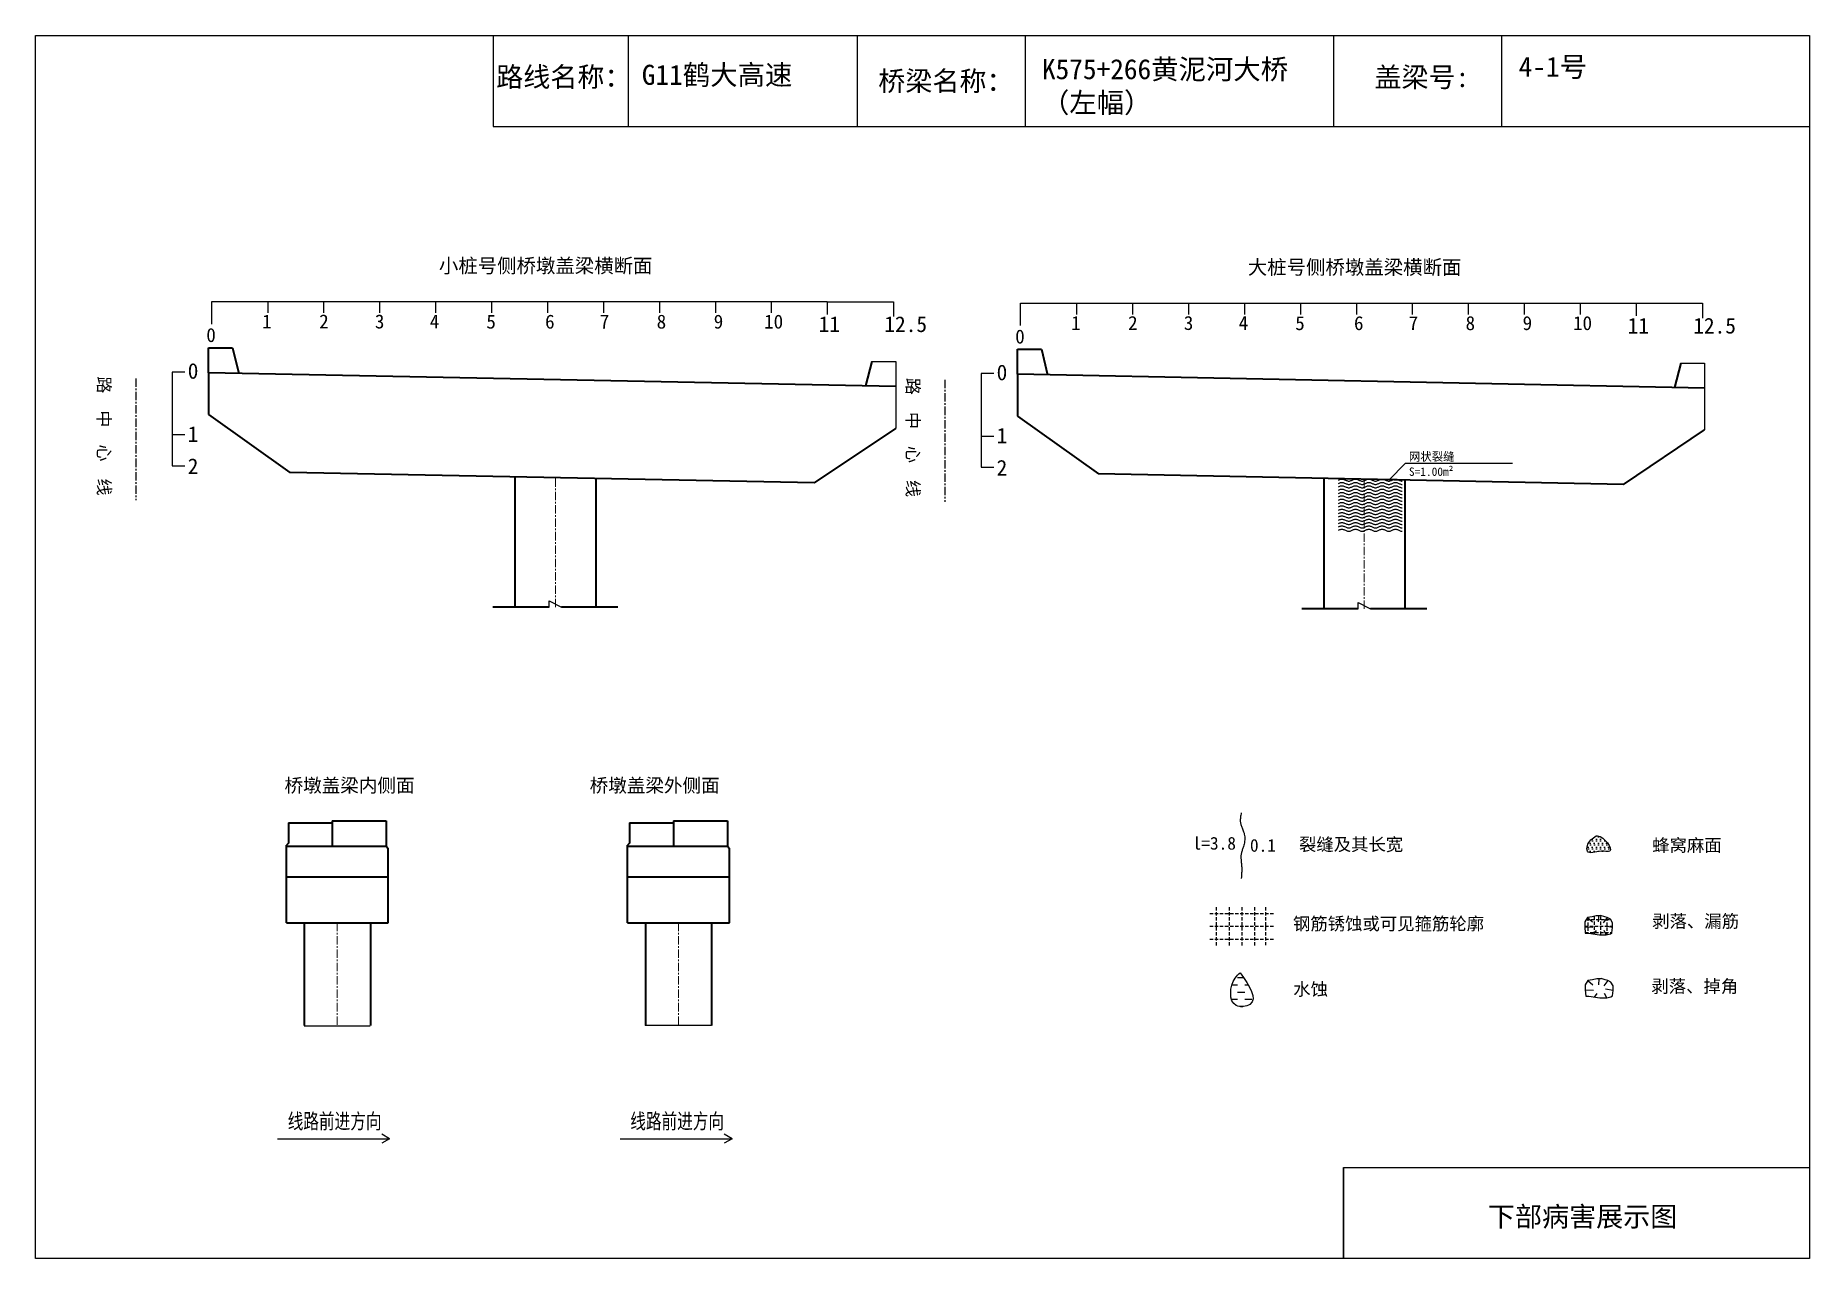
# Model space of a CAD drawing. Header units: millimetres. Extents: x 0 to 530, y 0 to 366.
import ezdxf
from ezdxf.enums import TextEntityAlignment as Align

# ---------------------------------------------------------------- set-up
doc = ezdxf.new("R2010")
doc.units = ezdxf.units.MM
for name, pattern in [('CENTER', [2, 1.25, -0.25, 0.25, -0.25]), ('DASHED', [0.75, 0.5, -0.25]), ('EBG_CENTER', [1.1, 0.8, -0.15, 0, -0.15])]:
    doc.linetypes.add(name, pattern=pattern)
doc.layers.add('Center', color=3, linetype='EBG_CENTER', lineweight=18)
doc.layers.add('中粗实线', color=4, linetype='Continuous', lineweight=35)
for name, color, linetype in [('加固措施', 7, 'Continuous'), ('图层1', 7, 'Continuous'), ('文字', 1, 'Continuous'), ('病害', 5, 'Continuous')]:
    doc.layers.add(name, color=color, linetype=linetype)
doc.styles.add('HAN', font='', dxfattribs={"width": 0.75})
doc.styles.get("Standard").update_dxf_attribs({"font": 'simsun.ttc', "height": 4.25})
doc.styles.add('汉字', font='')
doc.styles.get('HAN').set_extended_font_data('SimSun')
doc.styles.get('汉字').set_extended_font_data('SimSun')

# ---------------------------------------------------------------- blocks, each defined once
blk = doc.blocks.new('88888')
for p, q in [((1245.415, -3599.279), (1245.261, -3599.19)), ((1243.215, -3599.279), (1245.415, -3599.279)), ((1245.415, -3599.279), (1245.261, -3599.367))]:
    blk.add_line(p, q)
at = {"layer": '文字', "color": 0, "style": 'HAN', "width": 0.75}
blk.add_text('线路前进方向', height=0.3, dxfattribs=at).set_placement((1244.335, -3599.082), align=Align.CENTER)
blk = doc.blocks.new('adfsd')
at = {"lineweight": -2, "ltscale": 0.5}
for p, q in [((1140.897, -3083.694), (1140.936, -3083.729)), ((1140.983, -3083.682), (1140.981, -3083.729)), ((1141.053, -3083.694), (1141.022, -3083.735)), ((1140.876, -3083.768), (1140.94, -3083.769)), ((1140.948, -3083.824), (1140.969, -3083.796)), ((1141.045, -3083.83), (1141.028, -3083.796)), ((1141.094, -3083.772), (1141.036, -3083.763))]:
    blk.add_line(p, q, dxfattribs=at)
blk.add_lwpolyline([(1141, -3083.682), (1140.967, -3083.682), (1140.934, -3083.69), (1140.897, -3083.694), (1140.876, -3083.727), (1140.876, -3083.768), (1140.88, -3083.818), (1140.905, -3083.818), (1140.991, -3083.83), (1141.045, -3083.83), (1141.078, -3083.822), (1141.09, -3083.814), (1141.094, -3083.772), (1141.094, -3083.735), (1141.078, -3083.707), (1141.053, -3083.694), (1141.033, -3083.69), (1141, -3083.678)], dxfattribs=at)

msp = doc.modelspace()

# ---------------------------------------------------------------- hatches: boundary and pattern name
at = {"layer": '加固措施', "lineweight": -2}
h = msp.add_hatch(dxfattribs=at)
h.set_pattern_fill('DOTS', scale=0.761211)
h.set_pattern_definition([(0, (-4133.865, -228.021), (0.60421105, 1.2084221), [0, -1.2084221])])
edge = h.paths.add_edge_path()
edge.add_spline(control_points=[(466.5, 126.36), (465.37, 125.58), (463.76, 124.47), (463.58, 120.38), (467.38, 122.26), (472.55, 120.79), (468.71, 126.45), (466.63, 126.36), (466.5, 126.36)], knot_values=[0, 0, 0, 0, 5.205471, 7.397577, 12.944796, 16.169923, 23.88441, 24.400432, 24.400432, 24.400432, 24.400432], degree=3, periodic=0)
h = msp.add_hatch(dxfattribs=at)
h.set_pattern_fill('DASH', color=256, scale=0.68509)
h.set_pattern_definition([(0, (-3780.0898, -192.23), (2.1751598, 2.1751598), [2.1751598, -2.1751598])])
edge = h.paths.add_edge_path()
edge.add_spline(control_points=[(360.1, 85.42), (359.56, 84.94), (357.02, 82.69), (356.34, 74.5), (366.54, 75.95), (362.77, 81.5), (360.1, 85.42)], knot_values=[0, 0, 0, 0, 3.237042, 15.187225, 21.182779, 35.601669, 35.601669, 35.601669, 35.601669], degree=3, periodic=0)
at = {"layer": '病害', "lineweight": -2}
h = msp.add_hatch(dxfattribs=at)
h.set_pattern_fill('DOTS', color=4, scale=0.761211, style=0)
h.set_pattern_definition([(0, (-7292.149, -678.2086), (0.60421105, 1.2084221), [0, -1.2084221])])
edge = h.paths.add_edge_path()
edge.add_spline(control_points=[(466.5, 126.36), (465.37, 125.58), (463.76, 124.47), (463.58, 120.38), (467.38, 122.26), (472.55, 120.79), (468.71, 126.45), (466.63, 126.36), (466.5, 126.36)], knot_values=[0, 0, 0, 0, 1.041094, 1.479515, 2.588959, 3.233985, 4.776882, 4.880086, 4.880086, 4.880086, 4.880086], degree=3, periodic=0)

# ---------------------------------------------------------------- linework, layer by layer
at = {"color": 0, "linetype": 'ByBlock'}
for p, q in [((0, 365.59), (530.24, 365.59)), ((0, 0), (0, 365.59)), ((136.78, 365.59), (136.78, 338.41)), ((245.6, 365.59), (245.6, 338.41)), ((387.92, 365.59), (387.92, 338.41)), ((438.18, 365.53), (438.18, 338.35)), ((530.24, 365.59), (530.24, 0)), ((136.78, 338.41), (530.24, 338.41)), ((390.91, 0), (390.91, 27.18)), ((390.91, 27.18), (530.24, 27.18)), ((530.24, 0), (0, 0))]:
    msp.add_line(p, q, dxfattribs=at)
at = {"color": 0}
for p, q in [((52.68, 279.33), (52.68, 286.02)), ((52.68, 286.02), (69.4, 286.02)), ((69.4, 286.02), (69.4, 282.68)), ((69.4, 286.02), (86.13, 286.02)), ((86.13, 286.02), (102.85, 286.02)), ((86.13, 286.02), (86.13, 282.68)), ((102.85, 286.02), (119.58, 286.02)), ((102.85, 286.02), (102.85, 282.68)), ((119.58, 286.02), (136.3, 286.02)), ((119.58, 286.02), (119.58, 282.68)), ((136.3, 286.02), (153.03, 286.02)), ((136.3, 286.02), (136.3, 282.68)), ((153.03, 286.02), (169.75, 286.02)), ((153.03, 286.02), (153.03, 282.68)), ((169.75, 286.02), (186.48, 286.02)), ((169.75, 286.02), (169.75, 282.68)), ((186.48, 286.02), (203.2, 286.02)), ((186.48, 286.02), (186.48, 282.68)), ((186.48, 286.02), (199.86, 286.02)), ((203.2, 286.02), (219.93, 286.02)), ((203.2, 286.02), (203.2, 282.68)), ((203.2, 286.02), (206.55, 286.02)), ((219.93, 286.02), (236.65, 286.02)), ((219.93, 286.02), (219.93, 282.68)), ((236.66, 285.98), (236.66, 282.23)), ((294.45, 278.88), (294.45, 285.57)), ((294.45, 285.57), (311.17, 285.57)), ((311.17, 285.57), (311.17, 282.23)), ((311.17, 285.57), (327.9, 285.57)), ((327.9, 285.57), (344.62, 285.57)), ((327.9, 285.57), (327.9, 282.23)), ((344.62, 285.57), (361.35, 285.57)), ((344.62, 285.57), (344.62, 282.23)), ((361.35, 285.57), (378.07, 285.57)), ((361.35, 285.57), (361.35, 282.23)), ((378.07, 285.57), (394.8, 285.57)), ((378.07, 285.57), (378.07, 282.23)), ((394.8, 285.57), (411.52, 285.57)), ((394.8, 285.57), (394.8, 282.23)), ((411.52, 285.57), (428.25, 285.57)), ((411.52, 285.57), (411.52, 282.23)), ((428.25, 285.57), (444.97, 285.57)), ((428.25, 285.57), (428.25, 282.23)), ((428.25, 285.57), (441.63, 285.57)), ((444.97, 285.57), (461.7, 285.57)), ((444.97, 285.57), (444.97, 282.23)), ((444.97, 285.57), (448.32, 285.57)), ((461.7, 285.57), (478.42, 285.57)), ((461.7, 285.57), (461.7, 282.23)), ((478.43, 285.53), (478.43, 281.78)), ((44.63, 264.98), (40.9, 264.98)), ((40.9, 264.98), (40.9, 236.97)), ((286.4, 264.53), (282.67, 264.53)), ((282.67, 264.53), (282.67, 236.52)), ((40.9, 246.31), (44.63, 246.31)), ((282.67, 245.86), (286.4, 245.86)), ((40.9, 236.97), (44.63, 236.97)), ((282.67, 236.52), (286.4, 236.52)), ((153.53, 194.68), (153.53, 196.55)), ((395.3, 194.23), (395.3, 196.1))]:
    msp.add_line(p, q, dxfattribs=at)
at = {"linetype": 'ByBlock'}
for p, q in [((236.66, 285.98), (256.44, 285.98)), ((256.44, 285.98), (256.44, 281.57)), ((478.43, 285.53), (498.21, 285.53)), ((498.21, 285.53), (498.21, 281.12)), ((249.97, 268.12), (257.12, 268.12)), ((257.12, 268.12), (257.12, 260.65)), ((491.74, 267.67), (498.89, 267.67)), ((498.89, 267.67), (498.89, 260.2)), ((257.12, 260.65), (257.12, 248.14)), ((498.89, 260.2), (498.89, 247.69)), ((153.53, 196.55), (157.26, 194.68)), ((395.3, 196.1), (399.03, 194.23))]:
    msp.add_line(p, q, dxfattribs=at)
at = {"color": 1, "linetype": 'CENTER', "ltscale": 2}
for p, q in [((29.99, 263.09), (29.99, 226.65)), ((271.76, 262.64), (271.76, 226.2))]:
    msp.add_line(p, q, dxfattribs=at)
at = {"color": 1, "linetype": 'DASHED', "ltscale": 2}
for p, q in [((351.03, 103.12), (370.06, 103.12)), ((352.93, 105.02), (352.93, 93.6)), ((356.74, 105.02), (356.74, 93.6)), ((360.55, 105.02), (360.55, 93.6)), ((364.35, 105.02), (364.35, 93.6)), ((367.61, 105.05), (367.61, 93.63)), ((463.45, 101.3), (470.83, 101.3)), ((463.98, 101.94), (463.98, 97.23)), ((465.89, 102.25), (465.89, 96.99)), ((467.79, 102.25), (467.79, 96.76)), ((469.69, 101.95), (469.69, 96.82)), ((351.03, 99.31), (370.06, 99.31)), ((351.03, 95.5), (370.06, 95.5)), ((463.06, 99.39), (471.36, 99.39)), ((463.2, 97.49), (471.21, 97.49))]:
    msp.add_line(p, q, dxfattribs=at)
for p, q in [((80.29, 69.58), (100.06, 69.58)), ((182.26, 69.76), (202.03, 69.76))]:
    msp.add_line(p, q)
at = {"color": 0, "linetype": 'ByBlock'}
msp.add_lwpolyline([(0, 365.59), (530.24, 365.59), (530.24, 0), (0, 0)], close=True, dxfattribs=at)
at = {"color": 7}
for points in [[(404.5, 232.7), (409.5, 237.7), (441.5, 237.7)], [(389.5, 232.7), (389.7, 232.79), (389.9, 232.88), (390.1, 232.94), (390.3, 232.99), (390.5, 233), (390.7, 232.99), (390.9, 232.94), (391.1, 232.88), (391.3, 232.79), (391.5, 232.7), (391.7, 232.61), (391.9, 232.52), (392.1, 232.46), (392.3, 232.41), (392.5, 232.4), (392.7, 232.41), (392.9, 232.46), (393.1, 232.52), (393.3, 232.61), (393.5, 232.7), (393.7, 232.79), (393.9, 232.88), (394.1, 232.94), (394.3, 232.99), (394.5, 233), (394.7, 232.99), (394.9, 232.94), (395.1, 232.88), (395.3, 232.79), (395.5, 232.7), (395.7, 232.61), (395.9, 232.52), (396.1, 232.46), (396.3, 232.41), (396.5, 232.4), (396.7, 232.41), (396.9, 232.46), (397.1, 232.52), (397.3, 232.61), (397.5, 232.7), (397.7, 232.79), (397.9, 232.88), (398.1, 232.94), (398.3, 232.99), (398.5, 233), (398.7, 232.99), (398.9, 232.94), (399.1, 232.88), (399.3, 232.79), (399.5, 232.7), (399.7, 232.61), (399.9, 232.52), (400.1, 232.46), (400.3, 232.41), (400.5, 232.4), (400.7, 232.41), (400.9, 232.46), (401.1, 232.52), (401.3, 232.61), (401.5, 232.7), (401.7, 232.79), (401.9, 232.88), (402.1, 232.94), (402.3, 232.99), (402.5, 233), (402.7, 232.99), (402.9, 232.94), (403.1, 232.88), (403.3, 232.79), (403.5, 232.7), (403.7, 232.61), (403.9, 232.52), (404.1, 232.46), (404.3, 232.41), (404.5, 232.4), (404.7, 232.41), (404.9, 232.46), (405.1, 232.52), (405.3, 232.61), (405.5, 232.7), (405.7, 232.79), (405.9, 232.88), (406.1, 232.94), (406.3, 232.99), (406.5, 233), (406.7, 232.99), (406.9, 232.94), (407.1, 232.88), (407.3, 232.79), (407.5, 232.7), (407.7, 232.61), (407.9, 232.52), (408.1, 232.46), (408.3, 232.41), (408.5, 232.4)], [(389.5, 231.7), (389.7, 231.79), (389.9, 231.88), (390.1, 231.94), (390.3, 231.99), (390.5, 232), (390.7, 231.99), (390.9, 231.94), (391.1, 231.88), (391.3, 231.79), (391.5, 231.7), (391.7, 231.61), (391.9, 231.52), (392.1, 231.46), (392.3, 231.41), (392.5, 231.4), (392.7, 231.41), (392.9, 231.46), (393.1, 231.52), (393.3, 231.61), (393.5, 231.7), (393.7, 231.79), (393.9, 231.88), (394.1, 231.94), (394.3, 231.99), (394.5, 232), (394.7, 231.99), (394.9, 231.94), (395.1, 231.88), (395.3, 231.79), (395.5, 231.7), (395.7, 231.61), (395.9, 231.52), (396.1, 231.46), (396.3, 231.41), (396.5, 231.4), (396.7, 231.41), (396.9, 231.46), (397.1, 231.52), (397.3, 231.61), (397.5, 231.7), (397.7, 231.79), (397.9, 231.88), (398.1, 231.94), (398.3, 231.99), (398.5, 232), (398.7, 231.99), (398.9, 231.94), (399.1, 231.88), (399.3, 231.79), (399.5, 231.7), (399.7, 231.61), (399.9, 231.52), (400.1, 231.46), (400.3, 231.41), (400.5, 231.4), (400.7, 231.41), (400.9, 231.46), (401.1, 231.52), (401.3, 231.61), (401.5, 231.7), (401.7, 231.79), (401.9, 231.88), (402.1, 231.94), (402.3, 231.99), (402.5, 232), (402.7, 231.99), (402.9, 231.94), (403.1, 231.88), (403.3, 231.79), (403.5, 231.7), (403.7, 231.61), (403.9, 231.52), (404.1, 231.46), (404.3, 231.41), (404.5, 231.4), (404.7, 231.41), (404.9, 231.46), (405.1, 231.52), (405.3, 231.61), (405.5, 231.7), (405.7, 231.79), (405.9, 231.88), (406.1, 231.94), (406.3, 231.99), (406.5, 232), (406.7, 231.99), (406.9, 231.94), (407.1, 231.88), (407.3, 231.79), (407.5, 231.7), (407.7, 231.61), (407.9, 231.52), (408.1, 231.46), (408.3, 231.41), (408.5, 231.4)], [(389.5, 230.7), (389.7, 230.79), (389.9, 230.88), (390.1, 230.94), (390.3, 230.99), (390.5, 231), (390.7, 230.99), (390.9, 230.94), (391.1, 230.88), (391.3, 230.79), (391.5, 230.7), (391.7, 230.61), (391.9, 230.52), (392.1, 230.46), (392.3, 230.41), (392.5, 230.4), (392.7, 230.41), (392.9, 230.46), (393.1, 230.52), (393.3, 230.61), (393.5, 230.7), (393.7, 230.79), (393.9, 230.88), (394.1, 230.94), (394.3, 230.99), (394.5, 231), (394.7, 230.99), (394.9, 230.94), (395.1, 230.88), (395.3, 230.79), (395.5, 230.7), (395.7, 230.61), (395.9, 230.52), (396.1, 230.46), (396.3, 230.41), (396.5, 230.4), (396.7, 230.41), (396.9, 230.46), (397.1, 230.52), (397.3, 230.61), (397.5, 230.7), (397.7, 230.79), (397.9, 230.88), (398.1, 230.94), (398.3, 230.99), (398.5, 231), (398.7, 230.99), (398.9, 230.94), (399.1, 230.88), (399.3, 230.79), (399.5, 230.7), (399.7, 230.61), (399.9, 230.52), (400.1, 230.46), (400.3, 230.41), (400.5, 230.4), (400.7, 230.41), (400.9, 230.46), (401.1, 230.52), (401.3, 230.61), (401.5, 230.7), (401.7, 230.79), (401.9, 230.88), (402.1, 230.94), (402.3, 230.99), (402.5, 231), (402.7, 230.99), (402.9, 230.94), (403.1, 230.88), (403.3, 230.79), (403.5, 230.7), (403.7, 230.61), (403.9, 230.52), (404.1, 230.46), (404.3, 230.41), (404.5, 230.4), (404.7, 230.41), (404.9, 230.46), (405.1, 230.52), (405.3, 230.61), (405.5, 230.7), (405.7, 230.79), (405.9, 230.88), (406.1, 230.94), (406.3, 230.99), (406.5, 231), (406.7, 230.99), (406.9, 230.94), (407.1, 230.88), (407.3, 230.79), (407.5, 230.7), (407.7, 230.61), (407.9, 230.52), (408.1, 230.46), (408.3, 230.41), (408.5, 230.4)], [(389.5, 229.7), (389.7, 229.79), (389.9, 229.88), (390.1, 229.94), (390.3, 229.99), (390.5, 230), (390.7, 229.99), (390.9, 229.94), (391.1, 229.88), (391.3, 229.79), (391.5, 229.7), (391.7, 229.61), (391.9, 229.52), (392.1, 229.46), (392.3, 229.41), (392.5, 229.4), (392.7, 229.41), (392.9, 229.46), (393.1, 229.52), (393.3, 229.61), (393.5, 229.7), (393.7, 229.79), (393.9, 229.88), (394.1, 229.94), (394.3, 229.99), (394.5, 230), (394.7, 229.99), (394.9, 229.94), (395.1, 229.88), (395.3, 229.79), (395.5, 229.7), (395.7, 229.61), (395.9, 229.52), (396.1, 229.46), (396.3, 229.41), (396.5, 229.4), (396.7, 229.41), (396.9, 229.46), (397.1, 229.52), (397.3, 229.61), (397.5, 229.7), (397.7, 229.79), (397.9, 229.88), (398.1, 229.94), (398.3, 229.99), (398.5, 230), (398.7, 229.99), (398.9, 229.94), (399.1, 229.88), (399.3, 229.79), (399.5, 229.7), (399.7, 229.61), (399.9, 229.52), (400.1, 229.46), (400.3, 229.41), (400.5, 229.4), (400.7, 229.41), (400.9, 229.46), (401.1, 229.52), (401.3, 229.61), (401.5, 229.7), (401.7, 229.79), (401.9, 229.88), (402.1, 229.94), (402.3, 229.99), (402.5, 230), (402.7, 229.99), (402.9, 229.94), (403.1, 229.88), (403.3, 229.79), (403.5, 229.7), (403.7, 229.61), (403.9, 229.52), (404.1, 229.46), (404.3, 229.41), (404.5, 229.4), (404.7, 229.41), (404.9, 229.46), (405.1, 229.52), (405.3, 229.61), (405.5, 229.7), (405.7, 229.79), (405.9, 229.88), (406.1, 229.94), (406.3, 229.99), (406.5, 230), (406.7, 229.99), (406.9, 229.94), (407.1, 229.88), (407.3, 229.79), (407.5, 229.7), (407.7, 229.61), (407.9, 229.52), (408.1, 229.46), (408.3, 229.41), (408.5, 229.4)], [(389.5, 228.7), (389.7, 228.79), (389.9, 228.88), (390.1, 228.94), (390.3, 228.99), (390.5, 229), (390.7, 228.99), (390.9, 228.94), (391.1, 228.88), (391.3, 228.79), (391.5, 228.7), (391.7, 228.61), (391.9, 228.52), (392.1, 228.46), (392.3, 228.41), (392.5, 228.4), (392.7, 228.41), (392.9, 228.46), (393.1, 228.52), (393.3, 228.61), (393.5, 228.7), (393.7, 228.79), (393.9, 228.88), (394.1, 228.94), (394.3, 228.99), (394.5, 229), (394.7, 228.99), (394.9, 228.94), (395.1, 228.88), (395.3, 228.79), (395.5, 228.7), (395.7, 228.61), (395.9, 228.52), (396.1, 228.46), (396.3, 228.41), (396.5, 228.4), (396.7, 228.41), (396.9, 228.46), (397.1, 228.52), (397.3, 228.61), (397.5, 228.7), (397.7, 228.79), (397.9, 228.88), (398.1, 228.94), (398.3, 228.99), (398.5, 229), (398.7, 228.99), (398.9, 228.94), (399.1, 228.88), (399.3, 228.79), (399.5, 228.7), (399.7, 228.61), (399.9, 228.52), (400.1, 228.46), (400.3, 228.41), (400.5, 228.4), (400.7, 228.41), (400.9, 228.46), (401.1, 228.52), (401.3, 228.61), (401.5, 228.7), (401.7, 228.79), (401.9, 228.88), (402.1, 228.94), (402.3, 228.99), (402.5, 229), (402.7, 228.99), (402.9, 228.94), (403.1, 228.88), (403.3, 228.79), (403.5, 228.7), (403.7, 228.61), (403.9, 228.52), (404.1, 228.46), (404.3, 228.41), (404.5, 228.4), (404.7, 228.41), (404.9, 228.46), (405.1, 228.52), (405.3, 228.61), (405.5, 228.7), (405.7, 228.79), (405.9, 228.88), (406.1, 228.94), (406.3, 228.99), (406.5, 229), (406.7, 228.99), (406.9, 228.94), (407.1, 228.88), (407.3, 228.79), (407.5, 228.7), (407.7, 228.61), (407.9, 228.52), (408.1, 228.46), (408.3, 228.41), (408.5, 228.4)], [(389.5, 227.7), (389.7, 227.79), (389.9, 227.88), (390.1, 227.94), (390.3, 227.99), (390.5, 228), (390.7, 227.99), (390.9, 227.94), (391.1, 227.88), (391.3, 227.79), (391.5, 227.7), (391.7, 227.61), (391.9, 227.52), (392.1, 227.46), (392.3, 227.41), (392.5, 227.4), (392.7, 227.41), (392.9, 227.46), (393.1, 227.52), (393.3, 227.61), (393.5, 227.7), (393.7, 227.79), (393.9, 227.88), (394.1, 227.94), (394.3, 227.99), (394.5, 228), (394.7, 227.99), (394.9, 227.94), (395.1, 227.88), (395.3, 227.79), (395.5, 227.7), (395.7, 227.61), (395.9, 227.52), (396.1, 227.46), (396.3, 227.41), (396.5, 227.4), (396.7, 227.41), (396.9, 227.46), (397.1, 227.52), (397.3, 227.61), (397.5, 227.7), (397.7, 227.79), (397.9, 227.88), (398.1, 227.94), (398.3, 227.99), (398.5, 228), (398.7, 227.99), (398.9, 227.94), (399.1, 227.88), (399.3, 227.79), (399.5, 227.7), (399.7, 227.61), (399.9, 227.52), (400.1, 227.46), (400.3, 227.41), (400.5, 227.4), (400.7, 227.41), (400.9, 227.46), (401.1, 227.52), (401.3, 227.61), (401.5, 227.7), (401.7, 227.79), (401.9, 227.88), (402.1, 227.94), (402.3, 227.99), (402.5, 228), (402.7, 227.99), (402.9, 227.94), (403.1, 227.88), (403.3, 227.79), (403.5, 227.7), (403.7, 227.61), (403.9, 227.52), (404.1, 227.46), (404.3, 227.41), (404.5, 227.4), (404.7, 227.41), (404.9, 227.46), (405.1, 227.52), (405.3, 227.61), (405.5, 227.7), (405.7, 227.79), (405.9, 227.88), (406.1, 227.94), (406.3, 227.99), (406.5, 228), (406.7, 227.99), (406.9, 227.94), (407.1, 227.88), (407.3, 227.79), (407.5, 227.7), (407.7, 227.61), (407.9, 227.52), (408.1, 227.46), (408.3, 227.41), (408.5, 227.4)], [(389.5, 226.7), (389.7, 226.79), (389.9, 226.88), (390.1, 226.94), (390.3, 226.99), (390.5, 227), (390.7, 226.99), (390.9, 226.94), (391.1, 226.88), (391.3, 226.79), (391.5, 226.7), (391.7, 226.61), (391.9, 226.52), (392.1, 226.46), (392.3, 226.41), (392.5, 226.4), (392.7, 226.41), (392.9, 226.46), (393.1, 226.52), (393.3, 226.61), (393.5, 226.7), (393.7, 226.79), (393.9, 226.88), (394.1, 226.94), (394.3, 226.99), (394.5, 227), (394.7, 226.99), (394.9, 226.94), (395.1, 226.88), (395.3, 226.79), (395.5, 226.7), (395.7, 226.61), (395.9, 226.52), (396.1, 226.46), (396.3, 226.41), (396.5, 226.4), (396.7, 226.41), (396.9, 226.46), (397.1, 226.52), (397.3, 226.61), (397.5, 226.7), (397.7, 226.79), (397.9, 226.88), (398.1, 226.94), (398.3, 226.99), (398.5, 227), (398.7, 226.99), (398.9, 226.94), (399.1, 226.88), (399.3, 226.79), (399.5, 226.7), (399.7, 226.61), (399.9, 226.52), (400.1, 226.46), (400.3, 226.41), (400.5, 226.4), (400.7, 226.41), (400.9, 226.46), (401.1, 226.52), (401.3, 226.61), (401.5, 226.7), (401.7, 226.79), (401.9, 226.88), (402.1, 226.94), (402.3, 226.99), (402.5, 227), (402.7, 226.99), (402.9, 226.94), (403.1, 226.88), (403.3, 226.79), (403.5, 226.7), (403.7, 226.61), (403.9, 226.52), (404.1, 226.46), (404.3, 226.41), (404.5, 226.4), (404.7, 226.41), (404.9, 226.46), (405.1, 226.52), (405.3, 226.61), (405.5, 226.7), (405.7, 226.79), (405.9, 226.88), (406.1, 226.94), (406.3, 226.99), (406.5, 227), (406.7, 226.99), (406.9, 226.94), (407.1, 226.88), (407.3, 226.79), (407.5, 226.7), (407.7, 226.61), (407.9, 226.52), (408.1, 226.46), (408.3, 226.41), (408.5, 226.4)], [(389.5, 225.7), (389.7, 225.79), (389.9, 225.88), (390.1, 225.94), (390.3, 225.99), (390.5, 226), (390.7, 225.99), (390.9, 225.94), (391.1, 225.88), (391.3, 225.79), (391.5, 225.7), (391.7, 225.61), (391.9, 225.52), (392.1, 225.46), (392.3, 225.41), (392.5, 225.4), (392.7, 225.41), (392.9, 225.46), (393.1, 225.52), (393.3, 225.61), (393.5, 225.7), (393.7, 225.79), (393.9, 225.88), (394.1, 225.94), (394.3, 225.99), (394.5, 226), (394.7, 225.99), (394.9, 225.94), (395.1, 225.88), (395.3, 225.79), (395.5, 225.7), (395.7, 225.61), (395.9, 225.52), (396.1, 225.46), (396.3, 225.41), (396.5, 225.4), (396.7, 225.41), (396.9, 225.46), (397.1, 225.52), (397.3, 225.61), (397.5, 225.7), (397.7, 225.79), (397.9, 225.88), (398.1, 225.94), (398.3, 225.99), (398.5, 226), (398.7, 225.99), (398.9, 225.94), (399.1, 225.88), (399.3, 225.79), (399.5, 225.7), (399.7, 225.61), (399.9, 225.52), (400.1, 225.46), (400.3, 225.41), (400.5, 225.4), (400.7, 225.41), (400.9, 225.46), (401.1, 225.52), (401.3, 225.61), (401.5, 225.7), (401.7, 225.79), (401.9, 225.88), (402.1, 225.94), (402.3, 225.99), (402.5, 226), (402.7, 225.99), (402.9, 225.94), (403.1, 225.88), (403.3, 225.79), (403.5, 225.7), (403.7, 225.61), (403.9, 225.52), (404.1, 225.46), (404.3, 225.41), (404.5, 225.4), (404.7, 225.41), (404.9, 225.46), (405.1, 225.52), (405.3, 225.61), (405.5, 225.7), (405.7, 225.79), (405.9, 225.88), (406.1, 225.94), (406.3, 225.99), (406.5, 226), (406.7, 225.99), (406.9, 225.94), (407.1, 225.88), (407.3, 225.79), (407.5, 225.7), (407.7, 225.61), (407.9, 225.52), (408.1, 225.46), (408.3, 225.41), (408.5, 225.4)], [(389.5, 224.7), (389.7, 224.79), (389.9, 224.88), (390.1, 224.94), (390.3, 224.99), (390.5, 225), (390.7, 224.99), (390.9, 224.94), (391.1, 224.88), (391.3, 224.79), (391.5, 224.7), (391.7, 224.61), (391.9, 224.52), (392.1, 224.46), (392.3, 224.41), (392.5, 224.4), (392.7, 224.41), (392.9, 224.46), (393.1, 224.52), (393.3, 224.61), (393.5, 224.7), (393.7, 224.79), (393.9, 224.88), (394.1, 224.94), (394.3, 224.99), (394.5, 225), (394.7, 224.99), (394.9, 224.94), (395.1, 224.88), (395.3, 224.79), (395.5, 224.7), (395.7, 224.61), (395.9, 224.52), (396.1, 224.46), (396.3, 224.41), (396.5, 224.4), (396.7, 224.41), (396.9, 224.46), (397.1, 224.52), (397.3, 224.61), (397.5, 224.7), (397.7, 224.79), (397.9, 224.88), (398.1, 224.94), (398.3, 224.99), (398.5, 225), (398.7, 224.99), (398.9, 224.94), (399.1, 224.88), (399.3, 224.79), (399.5, 224.7), (399.7, 224.61), (399.9, 224.52), (400.1, 224.46), (400.3, 224.41), (400.5, 224.4), (400.7, 224.41), (400.9, 224.46), (401.1, 224.52), (401.3, 224.61), (401.5, 224.7), (401.7, 224.79), (401.9, 224.88), (402.1, 224.94), (402.3, 224.99), (402.5, 225), (402.7, 224.99), (402.9, 224.94), (403.1, 224.88), (403.3, 224.79), (403.5, 224.7), (403.7, 224.61), (403.9, 224.52), (404.1, 224.46), (404.3, 224.41), (404.5, 224.4), (404.7, 224.41), (404.9, 224.46), (405.1, 224.52), (405.3, 224.61), (405.5, 224.7), (405.7, 224.79), (405.9, 224.88), (406.1, 224.94), (406.3, 224.99), (406.5, 225), (406.7, 224.99), (406.9, 224.94), (407.1, 224.88), (407.3, 224.79), (407.5, 224.7), (407.7, 224.61), (407.9, 224.52), (408.1, 224.46), (408.3, 224.41), (408.5, 224.4)], [(389.5, 223.7), (389.7, 223.79), (389.9, 223.88), (390.1, 223.94), (390.3, 223.99), (390.5, 224), (390.7, 223.99), (390.9, 223.94), (391.1, 223.88), (391.3, 223.79), (391.5, 223.7), (391.7, 223.61), (391.9, 223.52), (392.1, 223.46), (392.3, 223.41), (392.5, 223.4), (392.7, 223.41), (392.9, 223.46), (393.1, 223.52), (393.3, 223.61), (393.5, 223.7), (393.7, 223.79), (393.9, 223.88), (394.1, 223.94), (394.3, 223.99), (394.5, 224), (394.7, 223.99), (394.9, 223.94), (395.1, 223.88), (395.3, 223.79), (395.5, 223.7), (395.7, 223.61), (395.9, 223.52), (396.1, 223.46), (396.3, 223.41), (396.5, 223.4), (396.7, 223.41), (396.9, 223.46), (397.1, 223.52), (397.3, 223.61), (397.5, 223.7), (397.7, 223.79), (397.9, 223.88), (398.1, 223.94), (398.3, 223.99), (398.5, 224), (398.7, 223.99), (398.9, 223.94), (399.1, 223.88), (399.3, 223.79), (399.5, 223.7), (399.7, 223.61), (399.9, 223.52), (400.1, 223.46), (400.3, 223.41), (400.5, 223.4), (400.7, 223.41), (400.9, 223.46), (401.1, 223.52), (401.3, 223.61), (401.5, 223.7), (401.7, 223.79), (401.9, 223.88), (402.1, 223.94), (402.3, 223.99), (402.5, 224), (402.7, 223.99), (402.9, 223.94), (403.1, 223.88), (403.3, 223.79), (403.5, 223.7), (403.7, 223.61), (403.9, 223.52), (404.1, 223.46), (404.3, 223.41), (404.5, 223.4), (404.7, 223.41), (404.9, 223.46), (405.1, 223.52), (405.3, 223.61), (405.5, 223.7), (405.7, 223.79), (405.9, 223.88), (406.1, 223.94), (406.3, 223.99), (406.5, 224), (406.7, 223.99), (406.9, 223.94), (407.1, 223.88), (407.3, 223.79), (407.5, 223.7), (407.7, 223.61), (407.9, 223.52), (408.1, 223.46), (408.3, 223.41), (408.5, 223.4)], [(389.5, 222.7), (389.7, 222.79), (389.9, 222.88), (390.1, 222.94), (390.3, 222.99), (390.5, 223), (390.7, 222.99), (390.9, 222.94), (391.1, 222.88), (391.3, 222.79), (391.5, 222.7), (391.7, 222.61), (391.9, 222.52), (392.1, 222.46), (392.3, 222.41), (392.5, 222.4), (392.7, 222.41), (392.9, 222.46), (393.1, 222.52), (393.3, 222.61), (393.5, 222.7), (393.7, 222.79), (393.9, 222.88), (394.1, 222.94), (394.3, 222.99), (394.5, 223), (394.7, 222.99), (394.9, 222.94), (395.1, 222.88), (395.3, 222.79), (395.5, 222.7), (395.7, 222.61), (395.9, 222.52), (396.1, 222.46), (396.3, 222.41), (396.5, 222.4), (396.7, 222.41), (396.9, 222.46), (397.1, 222.52), (397.3, 222.61), (397.5, 222.7), (397.7, 222.79), (397.9, 222.88), (398.1, 222.94), (398.3, 222.99), (398.5, 223), (398.7, 222.99), (398.9, 222.94), (399.1, 222.88), (399.3, 222.79), (399.5, 222.7), (399.7, 222.61), (399.9, 222.52), (400.1, 222.46), (400.3, 222.41), (400.5, 222.4), (400.7, 222.41), (400.9, 222.46), (401.1, 222.52), (401.3, 222.61), (401.5, 222.7), (401.7, 222.79), (401.9, 222.88), (402.1, 222.94), (402.3, 222.99), (402.5, 223), (402.7, 222.99), (402.9, 222.94), (403.1, 222.88), (403.3, 222.79), (403.5, 222.7), (403.7, 222.61), (403.9, 222.52), (404.1, 222.46), (404.3, 222.41), (404.5, 222.4), (404.7, 222.41), (404.9, 222.46), (405.1, 222.52), (405.3, 222.61), (405.5, 222.7), (405.7, 222.79), (405.9, 222.88), (406.1, 222.94), (406.3, 222.99), (406.5, 223), (406.7, 222.99), (406.9, 222.94), (407.1, 222.88), (407.3, 222.79), (407.5, 222.7), (407.7, 222.61), (407.9, 222.52), (408.1, 222.46), (408.3, 222.41), (408.5, 222.4)], [(389.5, 221.7), (389.7, 221.79), (389.9, 221.88), (390.1, 221.94), (390.3, 221.99), (390.5, 222), (390.7, 221.99), (390.9, 221.94), (391.1, 221.88), (391.3, 221.79), (391.5, 221.7), (391.7, 221.61), (391.9, 221.52), (392.1, 221.46), (392.3, 221.41), (392.5, 221.4), (392.7, 221.41), (392.9, 221.46), (393.1, 221.52), (393.3, 221.61), (393.5, 221.7), (393.7, 221.79), (393.9, 221.88), (394.1, 221.94), (394.3, 221.99), (394.5, 222), (394.7, 221.99), (394.9, 221.94), (395.1, 221.88), (395.3, 221.79), (395.5, 221.7), (395.7, 221.61), (395.9, 221.52), (396.1, 221.46), (396.3, 221.41), (396.5, 221.4), (396.7, 221.41), (396.9, 221.46), (397.1, 221.52), (397.3, 221.61), (397.5, 221.7), (397.7, 221.79), (397.9, 221.88), (398.1, 221.94), (398.3, 221.99), (398.5, 222), (398.7, 221.99), (398.9, 221.94), (399.1, 221.88), (399.3, 221.79), (399.5, 221.7), (399.7, 221.61), (399.9, 221.52), (400.1, 221.46), (400.3, 221.41), (400.5, 221.4), (400.7, 221.41), (400.9, 221.46), (401.1, 221.52), (401.3, 221.61), (401.5, 221.7), (401.7, 221.79), (401.9, 221.88), (402.1, 221.94), (402.3, 221.99), (402.5, 222), (402.7, 221.99), (402.9, 221.94), (403.1, 221.88), (403.3, 221.79), (403.5, 221.7), (403.7, 221.61), (403.9, 221.52), (404.1, 221.46), (404.3, 221.41), (404.5, 221.4), (404.7, 221.41), (404.9, 221.46), (405.1, 221.52), (405.3, 221.61), (405.5, 221.7), (405.7, 221.79), (405.9, 221.88), (406.1, 221.94), (406.3, 221.99), (406.5, 222), (406.7, 221.99), (406.9, 221.94), (407.1, 221.88), (407.3, 221.79), (407.5, 221.7), (407.7, 221.61), (407.9, 221.52), (408.1, 221.46), (408.3, 221.41), (408.5, 221.4)], [(389.5, 220.7), (389.7, 220.79), (389.9, 220.88), (390.1, 220.94), (390.3, 220.99), (390.5, 221), (390.7, 220.99), (390.9, 220.94), (391.1, 220.88), (391.3, 220.79), (391.5, 220.7), (391.7, 220.61), (391.9, 220.52), (392.1, 220.46), (392.3, 220.41), (392.5, 220.4), (392.7, 220.41), (392.9, 220.46), (393.1, 220.52), (393.3, 220.61), (393.5, 220.7), (393.7, 220.79), (393.9, 220.88), (394.1, 220.94), (394.3, 220.99), (394.5, 221), (394.7, 220.99), (394.9, 220.94), (395.1, 220.88), (395.3, 220.79), (395.5, 220.7), (395.7, 220.61), (395.9, 220.52), (396.1, 220.46), (396.3, 220.41), (396.5, 220.4), (396.7, 220.41), (396.9, 220.46), (397.1, 220.52), (397.3, 220.61), (397.5, 220.7), (397.7, 220.79), (397.9, 220.88), (398.1, 220.94), (398.3, 220.99), (398.5, 221), (398.7, 220.99), (398.9, 220.94), (399.1, 220.88), (399.3, 220.79), (399.5, 220.7), (399.7, 220.61), (399.9, 220.52), (400.1, 220.46), (400.3, 220.41), (400.5, 220.4), (400.7, 220.41), (400.9, 220.46), (401.1, 220.52), (401.3, 220.61), (401.5, 220.7), (401.7, 220.79), (401.9, 220.88), (402.1, 220.94), (402.3, 220.99), (402.5, 221), (402.7, 220.99), (402.9, 220.94), (403.1, 220.88), (403.3, 220.79), (403.5, 220.7), (403.7, 220.61), (403.9, 220.52), (404.1, 220.46), (404.3, 220.41), (404.5, 220.4), (404.7, 220.41), (404.9, 220.46), (405.1, 220.52), (405.3, 220.61), (405.5, 220.7), (405.7, 220.79), (405.9, 220.88), (406.1, 220.94), (406.3, 220.99), (406.5, 221), (406.7, 220.99), (406.9, 220.94), (407.1, 220.88), (407.3, 220.79), (407.5, 220.7), (407.7, 220.61), (407.9, 220.52), (408.1, 220.46), (408.3, 220.41), (408.5, 220.4)], [(389.5, 219.7), (389.7, 219.79), (389.9, 219.88), (390.1, 219.94), (390.3, 219.99), (390.5, 220), (390.7, 219.99), (390.9, 219.94), (391.1, 219.88), (391.3, 219.79), (391.5, 219.7), (391.7, 219.61), (391.9, 219.52), (392.1, 219.46), (392.3, 219.41), (392.5, 219.4), (392.7, 219.41), (392.9, 219.46), (393.1, 219.52), (393.3, 219.61), (393.5, 219.7), (393.7, 219.79), (393.9, 219.88), (394.1, 219.94), (394.3, 219.99), (394.5, 220), (394.7, 219.99), (394.9, 219.94), (395.1, 219.88), (395.3, 219.79), (395.5, 219.7), (395.7, 219.61), (395.9, 219.52), (396.1, 219.46), (396.3, 219.41), (396.5, 219.4), (396.7, 219.41), (396.9, 219.46), (397.1, 219.52), (397.3, 219.61), (397.5, 219.7), (397.7, 219.79), (397.9, 219.88), (398.1, 219.94), (398.3, 219.99), (398.5, 220), (398.7, 219.99), (398.9, 219.94), (399.1, 219.88), (399.3, 219.79), (399.5, 219.7), (399.7, 219.61), (399.9, 219.52), (400.1, 219.46), (400.3, 219.41), (400.5, 219.4), (400.7, 219.41), (400.9, 219.46), (401.1, 219.52), (401.3, 219.61), (401.5, 219.7), (401.7, 219.79), (401.9, 219.88), (402.1, 219.94), (402.3, 219.99), (402.5, 220), (402.7, 219.99), (402.9, 219.94), (403.1, 219.88), (403.3, 219.79), (403.5, 219.7), (403.7, 219.61), (403.9, 219.52), (404.1, 219.46), (404.3, 219.41), (404.5, 219.4), (404.7, 219.41), (404.9, 219.46), (405.1, 219.52), (405.3, 219.61), (405.5, 219.7), (405.7, 219.79), (405.9, 219.88), (406.1, 219.94), (406.3, 219.99), (406.5, 220), (406.7, 219.99), (406.9, 219.94), (407.1, 219.88), (407.3, 219.79), (407.5, 219.7), (407.7, 219.61), (407.9, 219.52), (408.1, 219.46), (408.3, 219.41), (408.5, 219.4)], [(389.5, 218.7), (389.7, 218.79), (389.9, 218.88), (390.1, 218.94), (390.3, 218.99), (390.5, 219), (390.7, 218.99), (390.9, 218.94), (391.1, 218.88), (391.3, 218.79), (391.5, 218.7), (391.7, 218.61), (391.9, 218.52), (392.1, 218.46), (392.3, 218.41), (392.5, 218.4), (392.7, 218.41), (392.9, 218.46), (393.1, 218.52), (393.3, 218.61), (393.5, 218.7), (393.7, 218.79), (393.9, 218.88), (394.1, 218.94), (394.3, 218.99), (394.5, 219), (394.7, 218.99), (394.9, 218.94), (395.1, 218.88), (395.3, 218.79), (395.5, 218.7), (395.7, 218.61), (395.9, 218.52), (396.1, 218.46), (396.3, 218.41), (396.5, 218.4), (396.7, 218.41), (396.9, 218.46), (397.1, 218.52), (397.3, 218.61), (397.5, 218.7), (397.7, 218.79), (397.9, 218.88), (398.1, 218.94), (398.3, 218.99), (398.5, 219), (398.7, 218.99), (398.9, 218.94), (399.1, 218.88), (399.3, 218.79), (399.5, 218.7), (399.7, 218.61), (399.9, 218.52), (400.1, 218.46), (400.3, 218.41), (400.5, 218.4), (400.7, 218.41), (400.9, 218.46), (401.1, 218.52), (401.3, 218.61), (401.5, 218.7), (401.7, 218.79), (401.9, 218.88), (402.1, 218.94), (402.3, 218.99), (402.5, 219), (402.7, 218.99), (402.9, 218.94), (403.1, 218.88), (403.3, 218.79), (403.5, 218.7), (403.7, 218.61), (403.9, 218.52), (404.1, 218.46), (404.3, 218.41), (404.5, 218.4), (404.7, 218.41), (404.9, 218.46), (405.1, 218.52), (405.3, 218.61), (405.5, 218.7), (405.7, 218.79), (405.9, 218.88), (406.1, 218.94), (406.3, 218.99), (406.5, 219), (406.7, 218.99), (406.9, 218.94), (407.1, 218.88), (407.3, 218.79), (407.5, 218.7), (407.7, 218.61), (407.9, 218.52), (408.1, 218.46), (408.3, 218.41), (408.5, 218.4)], [(389.5, 217.7), (389.7, 217.79), (389.9, 217.88), (390.1, 217.94), (390.3, 217.99), (390.5, 218), (390.7, 217.99), (390.9, 217.94), (391.1, 217.88), (391.3, 217.79), (391.5, 217.7), (391.7, 217.61), (391.9, 217.52), (392.1, 217.46), (392.3, 217.41), (392.5, 217.4), (392.7, 217.41), (392.9, 217.46), (393.1, 217.52), (393.3, 217.61), (393.5, 217.7), (393.7, 217.79), (393.9, 217.88), (394.1, 217.94), (394.3, 217.99), (394.5, 218), (394.7, 217.99), (394.9, 217.94), (395.1, 217.88), (395.3, 217.79), (395.5, 217.7), (395.7, 217.61), (395.9, 217.52), (396.1, 217.46), (396.3, 217.41), (396.5, 217.4), (396.7, 217.41), (396.9, 217.46), (397.1, 217.52), (397.3, 217.61), (397.5, 217.7), (397.7, 217.79), (397.9, 217.88), (398.1, 217.94), (398.3, 217.99), (398.5, 218), (398.7, 217.99), (398.9, 217.94), (399.1, 217.88), (399.3, 217.79), (399.5, 217.7), (399.7, 217.61), (399.9, 217.52), (400.1, 217.46), (400.3, 217.41), (400.5, 217.4), (400.7, 217.41), (400.9, 217.46), (401.1, 217.52), (401.3, 217.61), (401.5, 217.7), (401.7, 217.79), (401.9, 217.88), (402.1, 217.94), (402.3, 217.99), (402.5, 218), (402.7, 217.99), (402.9, 217.94), (403.1, 217.88), (403.3, 217.79), (403.5, 217.7), (403.7, 217.61), (403.9, 217.52), (404.1, 217.46), (404.3, 217.41), (404.5, 217.4), (404.7, 217.41), (404.9, 217.46), (405.1, 217.52), (405.3, 217.61), (405.5, 217.7), (405.7, 217.79), (405.9, 217.88), (406.1, 217.94), (406.3, 217.99), (406.5, 218), (406.7, 217.99), (406.9, 217.94), (407.1, 217.88), (407.3, 217.79), (407.5, 217.7), (407.7, 217.61), (407.9, 217.52), (408.1, 217.46), (408.3, 217.41), (408.5, 217.4)]]:
    msp.add_lwpolyline(points, dxfattribs=at)
at = {"lineweight": -2}
msp.add_open_spline([(466.5, 126.36), (465.37, 125.58), (463.76, 124.47), (463.58, 120.38), (467.38, 122.26), (472.55, 120.79), (468.71, 126.45), (466.63, 126.36), (466.5, 126.36)], degree=3, knots=[0, 0, 0, 0, 3.962461, 5.631115, 9.853718, 12.30872, 18.18107, 18.573871, 18.573871, 18.573871, 18.573871], dxfattribs=at)
at = {"layer": 'Center', "color": 1, "linetype": 'CENTER', "ltscale": 2}
for p, q in [((155.39, 233.17), (155.39, 194.68)), ((397.17, 232.72), (397.17, 194.23)), ((90.2, 100.38), (90.2, 69.7)), ((192.2, 100.38), (192.2, 69.7))]:
    msp.add_line(p, q, dxfattribs=at)
at = {"layer": '中粗实线', "color": 0}
for p, q in [((51.73, 264.76), (51.73, 272.23)), ((51.73, 272.23), (58.88, 272.23)), ((58.88, 272.23), (60.75, 264.58)), ((293.5, 264.31), (293.5, 271.78)), ((293.5, 271.78), (300.65, 271.78)), ((300.65, 271.78), (302.52, 264.13)), ((249.97, 268.12), (248.1, 260.83)), ((491.74, 267.67), (489.87, 260.38)), ((51.73, 264.76), (51.73, 252.25)), ((257.12, 260.65), (51.73, 264.76)), ((293.5, 264.31), (293.5, 251.8)), ((498.89, 260.2), (293.5, 264.31)), ((51.73, 252.25), (76, 234.96)), ((293.5, 251.8), (317.77, 234.51)), ((232.85, 231.83), (257.12, 248.14)), ((474.62, 231.37), (498.89, 247.69)), ((232.85, 231.83), (76, 234.96)), ((143.26, 233.42), (143.26, 194.68)), ((474.62, 231.37), (317.77, 234.51)), ((167.53, 232.93), (167.53, 194.68)), ((385.03, 232.97), (385.03, 194.23)), ((409.3, 232.48), (409.3, 194.23)), ((153.53, 194.68), (136.72, 194.68)), ((174.07, 194.68), (157.26, 194.68)), ((395.3, 194.23), (378.49, 194.23)), ((415.84, 194.23), (399.03, 194.23)), ((75.58, 130.22), (88.68, 130.22)), ((75.58, 130.22), (75.58, 124.13)), ((88.68, 130.83), (104.82, 130.83)), ((88.68, 130.83), (88.68, 123.21)), ((104.82, 130.83), (104.82, 123.21)), ((177.59, 130.22), (190.68, 130.22)), ((177.59, 130.22), (177.59, 124.13)), ((190.68, 130.83), (206.82, 130.83)), ((190.68, 130.83), (190.68, 123.21)), ((206.82, 130.83), (206.82, 123.21)), ((75.58, 124.13), (74.98, 123.52)), ((74.98, 100.38), (74.98, 123.52)), ((74.98, 123.21), (104.82, 123.21)), ((104.82, 123.21), (105.42, 122.6)), ((105.42, 100.38), (105.42, 122.6)), ((177.59, 124.13), (176.98, 123.52)), ((176.98, 100.38), (176.98, 123.52)), ((176.98, 123.21), (206.82, 123.21)), ((206.82, 123.21), (207.43, 122.6)), ((207.43, 100.38), (207.43, 122.6)), ((74.98, 114.08), (105.42, 114.08)), ((176.98, 114.08), (207.43, 114.08)), ((74.98, 100.38), (105.42, 100.38)), ((80.3, 100.38), (80.3, 69.7)), ((100.1, 100.38), (100.1, 69.7)), ((176.98, 100.38), (207.43, 100.38)), ((182.31, 100.38), (182.31, 69.7)), ((202.1, 100.38), (202.1, 69.7))]:
    msp.add_line(p, q, dxfattribs=at)
at = {"layer": '加固措施', "lineweight": -2}
msp.add_open_spline([(360.1, 85.42), (359.56, 84.94), (357.02, 82.69), (356.34, 74.5), (366.54, 75.95), (362.77, 81.5), (360.1, 85.42)], degree=3, knots=[0, 0, 0, 0, 2.217654, 10.404596, 14.512083, 24.390306, 24.390306, 24.390306, 24.390306], dxfattribs=at)
at = {"layer": '图层1', "lineweight": -2}
msp.add_open_spline([(360.38, 133.26), (360.34, 133.02), (360.29, 132.79), (360.18, 132.09), (360.12, 131.65), (360.09, 131.03), (360.09, 130.83), (360.12, 130.52), (360.13, 130.4), (360.17, 130.17), (360.2, 130.06), (360.3, 129.64), (360.42, 129.32), (360.69, 128.61), (360.85, 128.23), (361.15, 127.4), (361.29, 126.95), (361.43, 126.17), (361.46, 125.87), (361.47, 125.27), (361.44, 124.98), (361.37, 124.43), (361.31, 124.16), (361.19, 123.65), (361.12, 123.41), (360.93, 122.8), (360.8, 122.45), (360.59, 121.79), (360.49, 121.48), (360.39, 121.06), (360.36, 120.92), (360.33, 120.69), (360.31, 120.59), (360.3, 120.37), (360.29, 120.25), (360.28, 119.84), (360.3, 119.52), (360.35, 118.83), (360.39, 118.46), (360.46, 117.82), (360.48, 117.56), (360.52, 117.05), (360.53, 116.82), (360.54, 116.36), (360.54, 116.13), (360.53, 115.46), (360.5, 115.02), (360.45, 114.26), (360.42, 113.94), (360.4, 113.62)], degree=3, knots=[0, 0, 0, 0, 0.93103, 0.93103, 2.904338, 2.904338, 3.933552, 3.933552, 4.598026, 4.598026, 5.2625, 5.2625, 6.799065, 6.799065, 8.335629, 8.335629, 9.872194, 9.872194, 10.744529, 10.744529, 11.616864, 11.616864, 12.4892, 12.4892, 13.361535, 13.361535, 14.755665, 14.755665, 16.149795, 16.149795, 16.835641, 16.835641, 17.410365, 17.410365, 17.98509, 17.98509, 19.45733, 19.45733, 20.929571, 20.929571, 21.910052, 21.910052, 22.722819, 22.722819, 23.535585, 23.535585, 25.161117, 25.161117, 26.428502, 26.428502, 26.428502, 26.428502], dxfattribs=at)
at = {"layer": '病害', "color": 5}
for p, q in [((136.78, 365.59), (136.78, 338.41)), ((245.6, 365.59), (245.6, 338.41)), ((387.92, 365.59), (387.92, 338.41)), ((530.24, 365.59), (530.24, 338.41)), ((136.78, 338.41), (387.36, 338.41)), ((387.36, 338.41), (530.24, 338.41)), ((390.91, 27.18), (530.24, 27.18)), ((390.91, 27.18), (390.91, 0)), ((530.24, 27.18), (530.24, 0))]:
    msp.add_line(p, q, dxfattribs=at)
at = {"layer": '病害', "color": 0}
for p, q in [((177.19, 365.59), (177.19, 338.41)), ((295.85, 365.59), (295.85, 338.41))]:
    msp.add_line(p, q, dxfattribs=at)

# ---------------------------------------------------------------- block references
at = {"color": 0, "xscale": 38.06053851010397, "yscale": 38.06053851010397, "zscale": 38.06053851010397}
for p in [(-42959.3, 117468.99), (-42959.14, 117450.16)]:
    msp.add_blockref('adfsd', p, dxfattribs=at)
at = {"xscale": 15.22421540404159, "yscale": 15.22421540404159, "zscale": 15.22421540404159}
for p in [(-18854.61, 54831.98), (-18752.24, 54831.98)]:
    msp.add_blockref('88888', p, dxfattribs=at)

# ---------------------------------------------------------------- texts
for s, height, p in [('1', 4.18, (67.77, 278.01)), ('2', 4.18, (84.8, 278.01)), ('3', 4.18, (101.45, 278.01)), ('4', 4.18, (117.86, 278.01)), ('5', 4.18, (134.76, 277.97)), ('6', 4.18, (152.32, 277.97)), ('7', 4.18, (168.66, 277.97)), ('8', 4.18, (185.67, 277.97)), ('9', 4.18, (202.72, 277.97)), ('10', 4.181, (217.78, 277.97)), ('11', 4.693, (234.1, 276.94)), ('12.5', 4.693, (253.71, 276.94)), ('1', 4.18, (309.54, 277.56)), ('2', 4.18, (326.57, 277.56)), ('3', 4.18, (343.22, 277.56)), ('4', 4.18, (359.63, 277.56)), ('5', 4.18, (376.53, 277.52)), ('6', 4.18, (394.09, 277.52)), ('7', 4.18, (410.44, 277.52)), ('8', 4.18, (427.44, 277.52)), ('9', 4.18, (444.49, 277.52)), ('10', 4.181, (459.55, 277.52)), ('11', 4.693, (475.87, 276.49)), ('12.5', 4.693, (495.48, 276.49)), ('0', 4.18, (51.06, 273.95)), ('0', 4.18, (292.83, 273.5)), ('0', 4.67, (45.51, 262.98)), ('0', 4.67, (287.28, 262.53)), ('1', 4.67, (45.51, 244.09)), ('1', 4.67, (287.28, 243.64)), ('2', 4.67, (45.51, 234.5)), ('2', 4.67, (287.28, 234.05))]:
    msp.add_text(s, height=height).set_placement(p)
for p in [(18.64, 263.69), (260.41, 263.24)]:
    msp.add_text('路  中  心  线', height=3.734, rotation=270).set_placement(p)
at = {"color": 7}
for s, p in [('网状裂缝', (410.5, 238.45)), ('S=1.00m²', (410.5, 233.95))]:
    msp.add_text(s, height=2.5, dxfattribs=at).set_placement(p)
at = {"char_height": 6, "attachment_point": 1}
for s, insert, width in [('{\\fSimSun|b0|i0|c134|p2;\\C7;G11鹤大高速}', (181.23, 356.83), 62.0827), ('K575+266黄泥河大桥（左幅）', (300.82, 358.52), 84.4751), ('4-1号', (443.31, 359.23), 78.5613)]:
    msp.add_mtext(s, dxfattribs=dict(at, insert=insert, width=width))
at = {"layer": '图层1', "style": '汉字'}
for s, p in [('路线名称：', (137.7, 350.25)), ('桥梁名称：', (251.89, 349)), ('盖梁号:', (400.2, 350.16)), ('下部病害展示图', (434.11, 9.58))]:
    msp.add_text(s, height=5.93, dxfattribs=at).set_placement(p)
at = {"layer": '图层1', "lineweight": -2, "attachment_point": 1}
for s, insert, char_height in [('l=3.8', (345.86, 126.03), 3.806), ('0.1', (362.99, 125.4), 3.806), ('裂缝及其长宽', (377.65, 125.68), 3.806), ('蜂窝麻面', (483.22, 125.44), 3.806), ('钢筋锈蚀或可见箍筋轮廓', (375.86, 101.98), 3.8061), ('剥落、漏筋', (483.22, 102.74), 3.806), ('水蚀', (375.93, 82.42), 3.806), ('剥落、掉角', (482.98, 83.29), 3.806)]:
    msp.add_mtext(s, dxfattribs=dict(at, insert=insert, char_height=char_height))
at = {"layer": '文字', "color": 0}
for s, height, p in [('小桩号侧桥墩盖梁横断面', 4.2544, (152.49, 294.64)), ('大桩号侧桥墩盖梁横断面', 4.2544, (394.27, 294.19)), ('桥墩盖梁内侧面', 4.069, (93.87, 139.39)), ('桥墩盖梁外侧面', 4.069, (185.07, 139.39))]:
    msp.add_text(s, height=height, dxfattribs=at).set_placement(p, align=Align.CENTER)

doc.saveas('drawing.dxf')
